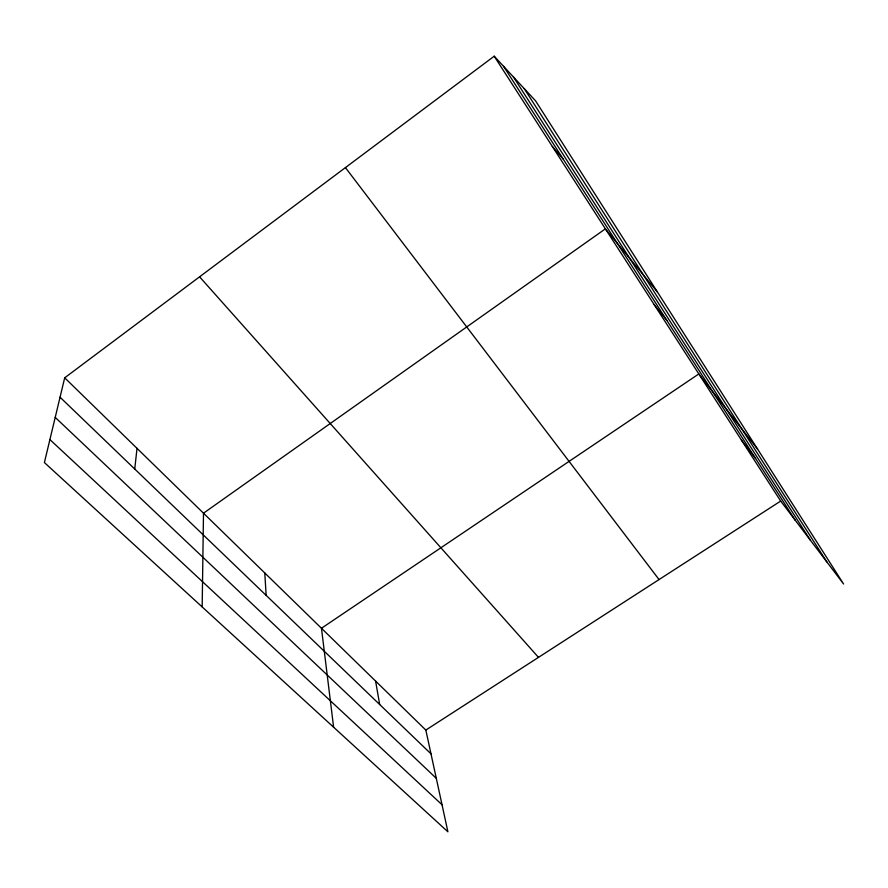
<?xml version="1.0" encoding="UTF-8"?>
<svg xmlns="http://www.w3.org/2000/svg" width="888" height="888" viewBox="0 0 888 888"><rect width="100%" height="100%" fill="white"/><g stroke="black" fill="none" stroke-linecap="round" stroke-linejoin="round"><path stroke-width="1.33" d="M202.175 606.937L203.496 513.186L605.383 228.849L657.486 292.085M134.732 469.019L137.03 448.362M64.702 377.811L44.4 462.559L447.896 831.79L425.829 730.069L64.702 377.811L494.205 56.21L535.564 100.844L843.6 584.015L780.685 501.065L494.205 56.21M425.829 730.069L780.685 501.065M49.906 439.582L442.035 804.761M55.223 417.404L436.297 778.31M60.062 397.225L431.002 753.868M199.578 276.823L538.483 657.364M552.314 146.442L563.125 158.996M654.045 304.406L666.91 320.513M757.608 449.128L698.823 373.948L321.467 628.26L333.611 727.205M741.369 440.015L755.555 458.474M345.432 167.61L659.051 579.564M503.596 66.356L795.337 520.39M524.264 88.645L826.817 561.882M513.419 76.945L810.422 540.281M375.591 681.052L379.676 704.528M264.779 572.971L266.156 595.382"/></g></svg>
